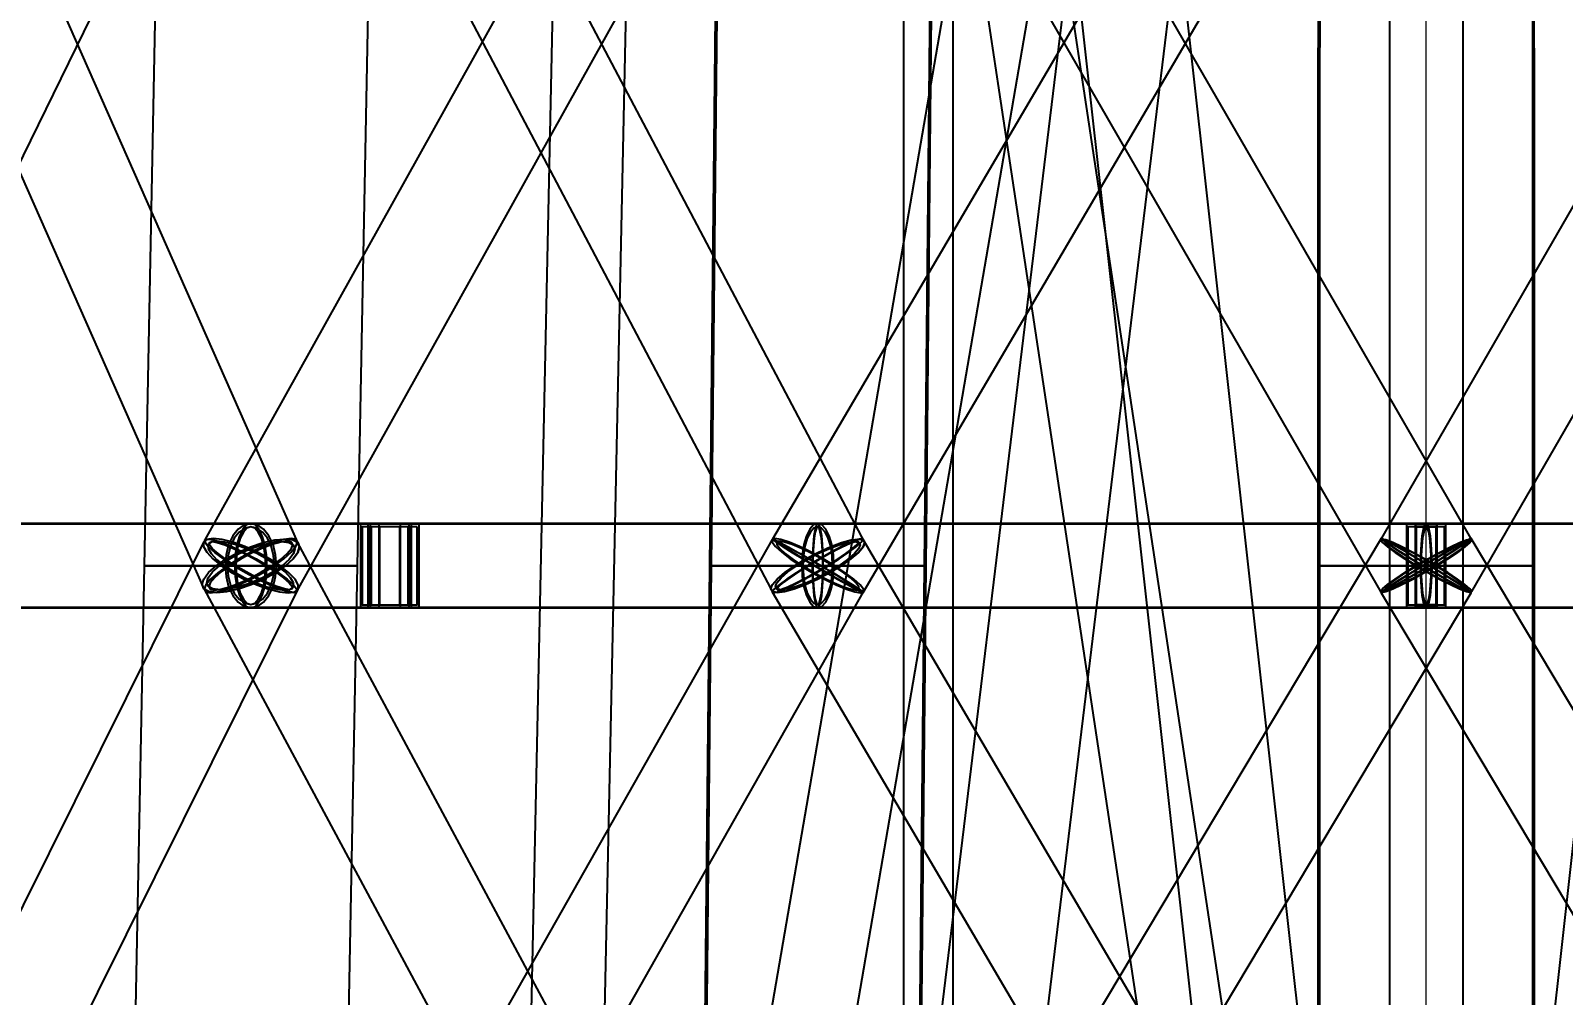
# Model space of a CAD drawing. Header units: millimetres. Extents: x -123812 to 252100, y -3000 to 639000.
# Drawn here: x -6728 to 661, y 432928 to 437581 of the extents above; entities that cross this region are included whole.
import ezdxf

# ---------------------------------------------------------------- set-up
doc = ezdxf.new("R2010")
doc.units = ezdxf.units.MM
for name, color, linetype, lineweight in [('D-BMK-AXIS', 7, 'Continuous', 13), ('D-STR-CORE', 7, 'Continuous', 25), ('D-STR-DIM', 7, 'Continuous', 13), ('D-STR-STRC', 7, 'Continuous', 25)]:
    doc.layers.add(name, color=color, linetype=linetype, lineweight=lineweight)
doc.styles.add('OpenSansCondensed-Light', font='OpenSansCondensed-Light.ttf')
doc.styles.add('TOWER_UNICODE', font='Arial Unicode.ttf')
doc.dimstyles.new('EZDXF', dxfattribs={"dimtxt": 0.25, "dimasz": 0.175, "dimexe": 0.375, "dimexo": 0.125, "dimgap": 0.1, "dimtad": 1, "dimlfac": 100, "dimzin": 12, "dimdsep": 46, "dimtxsty": 'OpenSansCondensed-Light', "dimblk": 'ARCHTICK', "dimcen": 2.5, "dimazin": 3, "dimtfac": 0.5, "dimtmove": 2, "dimatfit": 3})

# ---------------------------------------------------------------- blocks, each defined once
blk = doc.blocks.new('_ARCHTICK')
at = {"color": 0, "linetype": 'BYBLOCK', "const_width": 0.15}
blk.add_lwpolyline([(-0.5, -0.5), (0.5, 0.5)], dxfattribs=at)

msp = doc.modelspace()

# ---------------------------------------------------------------- linework, layer by layer
at = {"layer": 'D-BMK-AXIS'}
msp.add_line((0, -3000), (0, 639000), dxfattribs=at)
at = {"layer": 'D-STR-CORE'}
msp.add_lwpolyline([(-2520, 375000), (-2280, 375000), (-2280, 452500), (-2520, 452500)], close=True, dxfattribs=at)
msp.add_lwpolyline([(-2520, 375000), (-2280, 375000), (-2280, 452500), (-2520, 452500)], close=True, dxfattribs=at)
at = {"layer": 'D-STR-STRC'}
for points in [[(-200.3, 450034.3), (-4504.8, 425034.3), (-4498, 425029.2), (-4478, 425022.1), (-4446.2, 425013.5), (-4404.7, 425004), (-4356.4, 424994.2), (-4304.6, 424984.8), (-4252.7, 424976.5), (-4204.4, 424969.7), (-4163, 424965), (-4131.1, 424962.7), (-4111.1, 424963), (-4104.3, 424965.7), (200.3, 449965.7)], [(-3973.1, 449970.1), (-201, 424970.1), (-194.1, 424965.2), (-174, 424962.8), (-142.1, 424962.9), (-100.5, 424965.5), (-52, 424970.5), (0, 424977.4), (52, 424986), (100.5, 424995.4), (142.1, 425005.2), (174, 425014.7), (194.1, 425023.1), (201, 425029.9), (-3571.2, 450029.9)], [(-252.2, 450030.4), (-3286.1, 425030.4), (-3277.5, 425024.5), (-3252.3, 425016.8), (-3212.2, 425008.1), (-3160, 424998.7), (-3099.2, 424989.5), (-3033.9, 424981), (-2968.7, 424973.7), (-2907.9, 424968.3), (-2855.6, 424965), (-2815.6, 424964.1), (-2790.4, 424965.7), (-2781.8, 424969.6), (252.2, 449969.6)], [(-3034.8, 449972), (-252.4, 424972), (-243.8, 424969.4), (-218.6, 424968.9), (-178.5, 424970.6), (-126.2, 424974.2), (-65.3, 424979.6), (0, 424986.4), (65.3, 424994.1), (126.2, 425002.2), (178.5, 425010.2), (218.6, 425017.5), (243.8, 425023.5), (252.4, 425028), (-2529.9, 450028)], [(2529.9, 450028.1), (-252.4, 425028.1), (-243.8, 425027.1), (-218.6, 425024.2), (-178.5, 425019.7), (-126.2, 425013.8), (-65.3, 425007.1), (0, 424999.8), (65.3, 424992.5), (126.2, 424985.8), (178.5, 424980), (218.6, 424975.6), (243.8, 424972.8), (252.4, 424971.9), (3034.7, 449971.9)], [(-5797.7, 440111.5), (-8242.1, 435111.5), (-8242.4, 435091), (-8227.1, 435064.4), (-8197.3, 435033.3), (-8155, 435000), (-8103, 434966.7), (-8045, 434935.6), (-7984.9, 434909), (-7926.7, 434888.5), (-7874.5, 434875.7), (-7831.8, 434871.3), (-7801.5, 434875.7), (-7785.7, 434888.5), (-5341.2, 439888.5)], [(-8102.7, 439888.5), (-5893, 434888.5), (-5869, 434875.7), (-5831.3, 434871.3), (-5782.3, 434875.7), (-5725.5, 434888.5), (-5664.6, 434909), (-5603.9, 434935.6), (-5547.5, 434966.7), (-5499.2, 435000), (-5462.3, 435033.3), (-5439.3, 435064.4), (-5431.8, 435091), (-5440.4, 435111.5), (-7650.1, 440111.5)], [(-3104.4, 440124.3), (-5888.1, 435124.3), (-5887, 435111.5), (-5871, 435091), (-5841, 435064.4), (-5799.2, 435033.3), (-5748.3, 435000), (-5691.8, 434966.7), (-5633.7, 434935.6), (-5577.7, 434909), (-5527.9, 434888.5), (-5487.5, 434875.7), (-5459.3, 434871.3), (-5445.3, 434875.7), (-2661.5, 439875.7)], [(-5795.7, 439888.5), (-3159.5, 434888.5), (-3152, 434875.7), (-3129.6, 434871.3), (-3093.9, 434875.7), (-3047.1, 434888.5), (-2992.7, 434909), (-2934.1, 434935.6), (-2875.6, 434966.7), (-2820.9, 435000), (-2773.9, 435033.3), (-2737.8, 435064.4), (-2715, 435091), (-2707, 435111.5), (-5343.2, 440111.5)], [(-218.5, 440128.7), (-3151.8, 435128.7), (-3148.6, 435124.3), (-3130.8, 435111.5), (-3099.5, 435091), (-3056.9, 435064.4), (-3005.8, 435033.3), (-2949.8, 435000), (-2892.7, 434966.7), (-2838.4, 434935.6), (-2790.5, 434909), (-2752.3, 434888.5), (-2726.5, 434875.7), (-2714.8, 434871.3), (218.5, 439871.3)], [(-3103.2, 439875.7), (-220.3, 434875.7), (-214.7, 434871.3), (-194.6, 434875.7), (-161.2, 434888.5), (-116.8, 434909), (-64.4, 434935.6), (-7.7, 434966.7), (49.6, 435000), (103.5, 435033.3), (150.3, 435064.4), (186.9, 435091), (210.8, 435111.5), (220.3, 435124.3), (-2662.7, 440124.3)], [(2662.7, 440124.3), (-220.3, 435124.3), (-210.8, 435111.5), (-186.9, 435091), (-150.3, 435064.4), (-103.5, 435033.3), (-49.6, 435000), (7.7, 434966.7), (64.4, 434935.6), (116.8, 434909), (161.2, 434888.5), (194.6, 434875.7), (214.7, 434871.3), (220.3, 434875.7), (3103.2, 439875.7)], [(-8013.9, 434796.8), (-5666.7, 434796.8), (-5634.7, 434803.7), (-5604.8, 434824), (-5579.2, 434856.3), (-5559.5, 434898.4), (-5547.2, 434947.4), (-5543, 435000), (-5547.2, 435052.6), (-5559.5, 435101.6), (-5579.2, 435143.7), (-5604.8, 435176), (-5634.7, 435196.3), (-5666.7, 435203.2), (-8013.9, 435203.2)], [(-8013.9, 434796.8), (-5666.7, 434796.8), (-5634.7, 434803.7), (-5604.8, 434824), (-5579.2, 434856.3), (-5559.5, 434898.4), (-5547.2, 434947.4), (-5543, 435000), (-5547.2, 435052.6), (-5559.5, 435101.6), (-5579.2, 435143.7), (-5604.8, 435176), (-5634.7, 435196.3), (-5666.7, 435203.2), (-8013.9, 435203.2)], [(2933.3, 435203.2), (0, 435203.2), (-6.9, 435196.3), (-13.3, 435176), (-18.8, 435143.7), (-23, 435101.6), (-25.6, 435052.6), (-26.5, 435000), (-25.6, 434947.4), (-23, 434898.4), (-18.8, 434856.3), (-13.3, 434824), (-6.9, 434803.7), (0, 434796.8), (2933.3, 434796.8)], [(2933.3, 435203.2), (0, 435203.2), (-6.9, 435196.3), (-13.3, 435176), (-18.8, 435143.7), (-23, 435101.6), (-25.6, 435052.6), (-26.5, 435000), (-25.6, 434947.4), (-23, 434898.4), (-18.8, 434856.3), (-13.3, 434824), (-6.9, 434803.7), (0, 434796.8), (2933.3, 434796.8)], [(-7923.8, 429887.1), (-5439.1, 434887.1), (-5438.7, 434907.8), (-5453.7, 434934.8), (-5483.3, 434966.3), (-5525.4, 435000), (-5577.1, 435033.7), (-5634.9, 435065.2), (-5694.8, 435092.2), (-5752.9, 435112.9), (-5805.1, 435125.9), (-5847.8, 435130.4), (-5878.2, 435125.9), (-5894.2, 435112.9), (-8378.9, 430112.9)], [(-5543.4, 429874.1), (-2712.8, 434874.1), (-2713.6, 434887.1), (-2729.5, 434907.8), (-2759.2, 434934.8), (-2800.8, 434966.3), (-2851.4, 435000), (-2907.6, 435033.7), (-2965.6, 435065.2), (-3021.3, 435092.2), (-3071.1, 435112.9), (-3111.4, 435125.9), (-3139.6, 435130.4), (-3153.8, 435125.9), (-5984.4, 430125.9)], [(-2758.1, 430112.9), (-5441.2, 435112.9), (-5448.7, 435125.9), (-5471.1, 435130.4), (-5506.8, 435125.9), (-5553.3, 435112.9), (-5607.6, 435092.2), (-5666, 435065.2), (-5724.3, 435033.7), (-5778.8, 435000), (-5825.6, 434966.3), (-5861.6, 434934.8), (-5884.3, 434907.8), (-5892.1, 434887.1), (-3209.1, 429887.1)], [(-2766.1, 429869.6), (217.5, 434869.6), (214.5, 434874.1), (196.8, 434887.1), (165.7, 434907.8), (123.3, 434934.8), (72.6, 434966.3), (16.8, 435000), (-40, 435033.7), (-94.2, 435065.2), (-141.9, 435092.2), (-179.9, 435112.9), (-205.7, 435125.9), (-217.5, 435130.4), (-3201.1, 430130.4)], [(219.3, 430125.9), (-2714, 435125.9), (-2719.4, 435130.4), (-2739.5, 435125.9), (-2772.7, 435112.9), (-2816.9, 435092.2), (-2869.1, 435065.2), (-2925.6, 435033.7), (-2982.6, 435000), (-3036.3, 434966.3), (-3082.9, 434934.8), (-3119.4, 434907.8), (-3143.1, 434887.1), (-3152.6, 434874.1), (-219.3, 429874.1)], [(3201.1, 430130.4), (217.5, 435130.4), (205.7, 435125.9), (179.9, 435112.9), (141.9, 435092.2), (94.2, 435065.2), (40, 435033.7), (-16.8, 435000), (-72.6, 434966.3), (-123.3, 434934.8), (-165.7, 434907.8), (-196.8, 434887.1), (-214.5, 434874.1), (-217.5, 434869.6), (2766.1, 429869.6)]]:
    msp.add_lwpolyline(points, dxfattribs=at)
for points in [[(-4482.4, 425000), (-4126.8, 425000), (-3594.4, 450000), (-3950, 450000)], [(-4482.4, 425000), (-4126.8, 425000), (-3594.4, 450000), (-3950, 450000)], [(-177.8, 450000), (-177.8, 425000), (177.8, 425000), (177.8, 450000)], [(-177.8, 425000), (177.8, 425000), (177.8, 450000), (-177.8, 450000)], [(-6180.5, 435000), (-5152.8, 435000), (-5056.1, 440000), (-6082.8, 440000)], [(-6180.5, 435000), (-5152.8, 435000), (-5056.1, 440000), (-6082.8, 440000)], [(-3455.6, 435000), (-2411, 435000), (-2361.8, 440000), (-3404.1, 440000)], [(-3447.1, 435000), (-2419.5, 435000), (-2369.6, 440000), (-3396.3, 440000)], [(-522.3, 435000), (522.3, 435000), (521.2, 440000), (-521.2, 440000)], [(-522.3, 435000), (522.3, 435000), (521.2, 440000), (-521.2, 440000)], [(-513.8, 435000), (513.8, 435000), (513.4, 440000), (-513.4, 440000)], [(-9920.4, 434800), (-4891.9, 434800), (-4891.9, 435200), (-9920.4, 435200)], [(-8797, 434800), (-4855.9, 434800), (-4855.9, 435200), (-8797, 435200)], [(-8797, 434800), (-4855.9, 434800), (-4855.9, 435200), (-8797, 435200)], [(-5790.4, 435000), (-5786.2, 434947.4), (-5773.8, 434898.4), (-5754.1, 434856.3), (-5728.5, 434824), (-5698.7, 434803.7), (-5666.7, 434796.8), (-5634.7, 434803.7), (-5604.8, 434824), (-5579.2, 434856.3), (-5559.5, 434898.4), (-5547.2, 434947.4), (-5543, 435000), (-5547.2, 435052.6), (-5559.5, 435101.6), (-5579.2, 435143.7), (-5604.8, 435176), (-5634.7, 435196.3), (-5666.7, 435203.2), (-5698.7, 435196.3), (-5728.5, 435176), (-5754.1, 435143.7), (-5773.8, 435101.6), (-5786.2, 435052.6)], [(-5790.4, 435000), (-5786.2, 434947.4), (-5773.8, 434898.4), (-5754.1, 434856.3), (-5728.5, 434824), (-5698.7, 434803.7), (-5666.7, 434796.8), (-5634.7, 434803.7), (-5604.8, 434824), (-5579.2, 434856.3), (-5559.5, 434898.4), (-5547.2, 434947.4), (-5543, 435000), (-5547.2, 435052.6), (-5559.5, 435101.6), (-5579.2, 435143.7), (-5604.8, 435176), (-5634.7, 435196.3), (-5666.7, 435203.2), (-5698.7, 435196.3), (-5728.5, 435176), (-5754.1, 435143.7), (-5773.8, 435101.6), (-5786.2, 435052.6)], [(-5780.6, 435000), (-5776.7, 434951.5), (-5765.4, 434906.4), (-5747.2, 434867.6), (-5723.6, 434837.9), (-5696.2, 434819.2), (-5666.7, 434812.8), (-5637.2, 434819.2), (-5609.7, 434837.9), (-5586.1, 434867.6), (-5568, 434906.4), (-5556.6, 434951.5), (-5552.7, 435000), (-5556.6, 435048.5), (-5568, 435093.6), (-5586.1, 435132.4), (-5609.7, 435162.1), (-5637.2, 435180.8), (-5666.7, 435187.2), (-5696.2, 435180.8), (-5723.6, 435162.1), (-5747.2, 435132.4), (-5765.4, 435093.6), (-5776.7, 435048.5)], [(-5780.6, 435000), (-5776.7, 434951.5), (-5765.4, 434906.4), (-5747.2, 434867.6), (-5723.6, 434837.9), (-5696.2, 434819.2), (-5666.7, 434812.8), (-5637.2, 434819.2), (-5609.7, 434837.9), (-5586.1, 434867.6), (-5568, 434906.4), (-5556.6, 434951.5), (-5552.7, 435000), (-5556.6, 435048.5), (-5568, 435093.6), (-5586.1, 435132.4), (-5609.7, 435162.1), (-5637.2, 435180.8), (-5666.7, 435187.2), (-5696.2, 435180.8), (-5723.6, 435162.1), (-5747.2, 435132.4), (-5765.4, 435093.6), (-5776.7, 435048.5)], [(-5744.4, 435000), (-5741.8, 434947.4), (-5734, 434898.4), (-5721.7, 434856.3), (-5705.5, 434824), (-5686.8, 434803.7), (-5666.7, 434796.8), (-2933.3, 434796.8), (-2913.2, 434803.7), (-2894.4, 434824), (-2878.3, 434856.3), (-2865.9, 434898.4), (-2858.2, 434947.4), (-2855.5, 435000), (-2858.2, 435052.6), (-2865.9, 435101.6), (-2878.3, 435143.7), (-2894.4, 435176), (-2913.2, 435196.3), (-2933.3, 435203.2), (-5666.7, 435203.2), (-5686.8, 435196.3), (-5705.5, 435176), (-5721.7, 435143.7), (-5734, 435101.6), (-5741.8, 435052.6)], [(-5744.4, 435000), (-5741.8, 434947.4), (-5734, 434898.4), (-5721.7, 434856.3), (-5705.5, 434824), (-5686.8, 434803.7), (-5666.7, 434796.8), (-5646.5, 434803.7), (-5627.8, 434824), (-5611.7, 434856.3), (-5599.3, 434898.4), (-5591.6, 434947.4), (-5588.9, 435000), (-5591.6, 435052.6), (-5599.3, 435101.6), (-5611.7, 435143.7), (-5627.8, 435176), (-5646.5, 435196.3), (-5666.7, 435203.2), (-5686.8, 435196.3), (-5705.5, 435176), (-5721.7, 435143.7), (-5734, 435101.6), (-5741.8, 435052.6)], [(-5744.4, 435000), (-5741.8, 434947.4), (-5734, 434898.4), (-5721.7, 434856.3), (-5705.5, 434824), (-5686.8, 434803.7), (-5666.7, 434796.8), (-2933.3, 434796.8), (-2913.2, 434803.7), (-2894.4, 434824), (-2878.3, 434856.3), (-2865.9, 434898.4), (-2858.2, 434947.4), (-2855.5, 435000), (-2858.2, 435052.6), (-2865.9, 435101.6), (-2878.3, 435143.7), (-2894.4, 435176), (-2913.2, 435196.3), (-2933.3, 435203.2), (-5666.7, 435203.2), (-5686.8, 435196.3), (-5705.5, 435176), (-5721.7, 435143.7), (-5734, 435101.6), (-5741.8, 435052.6)], [(-5744.4, 435000), (-5741.8, 434947.4), (-5734, 434898.4), (-5721.7, 434856.3), (-5705.5, 434824), (-5686.8, 434803.7), (-5666.7, 434796.8), (-5646.5, 434803.7), (-5627.8, 434824), (-5611.7, 434856.3), (-5599.3, 434898.4), (-5591.6, 434947.4), (-5588.9, 435000), (-5591.6, 435052.6), (-5599.3, 435101.6), (-5611.7, 435143.7), (-5627.8, 435176), (-5646.5, 435196.3), (-5666.7, 435203.2), (-5686.8, 435196.3), (-5705.5, 435176), (-5721.7, 435143.7), (-5734, 435101.6), (-5741.8, 435052.6)], [(-5738.3, 435000), (-5735.9, 434951.5), (-5728.7, 434906.4), (-5717.3, 434867.6), (-5702.5, 434837.9), (-5685.2, 434819.2), (-5666.7, 434812.8), (-5648.1, 434819.2), (-5630.8, 434837.9), (-5616, 434867.6), (-5604.6, 434906.4), (-5597.5, 434951.5), (-5595, 435000), (-5597.5, 435048.5), (-5604.6, 435093.6), (-5616, 435132.4), (-5630.8, 435162.1), (-5648.1, 435180.8), (-5666.7, 435187.2), (-5685.2, 435180.8), (-5702.5, 435162.1), (-5717.3, 435132.4), (-5728.7, 435093.6), (-5735.9, 435048.5)], [(-5738.3, 435000), (-5735.9, 434951.5), (-5728.7, 434906.4), (-5717.3, 434867.6), (-5702.5, 434837.9), (-5685.2, 434819.2), (-5666.7, 434812.8), (-5648.1, 434819.2), (-5630.8, 434837.9), (-5616, 434867.6), (-5604.6, 434906.4), (-5597.5, 434951.5), (-5595, 435000), (-5597.5, 435048.5), (-5604.6, 435093.6), (-5616, 435132.4), (-5630.8, 435162.1), (-5648.1, 435180.8), (-5666.7, 435187.2), (-5685.2, 435180.8), (-5702.5, 435162.1), (-5717.3, 435132.4), (-5728.7, 435093.6), (-5735.9, 435048.5)], [(-4855.9, 435200), (-5138.7, 435200), (-5138.7, 434800), (-4855.9, 434800)], [(-4855.9, 435200), (-5138.7, 435200), (-5138.7, 434800), (-4855.9, 434800)], [(-4864.4, 435188), (-5130.3, 435188), (-5130.3, 434812), (-4864.4, 434812)], [(-4864.4, 435188), (-5130.3, 435188), (-5130.3, 434812), (-4864.4, 434812)], [(-4891.9, 435200), (-5102.8, 435200), (-5102.8, 434800), (-4891.9, 434800)], [(-4898.2, 435188), (-5096.4, 435188), (-5096.4, 434812), (-4898.2, 434812)], [(-5091.8, 434800), (94.5, 434800), (94.5, 435200), (-5091.8, 435200)], [(-4902.9, 435200), (-5091.8, 435200), (-5091.8, 434800), (-4902.9, 434800)], [(-4908.5, 435188), (-5086.1, 435188), (-5086.1, 434812), (-4908.5, 434812)], [(-5049.1, 434800), (51.8, 434800), (51.8, 435200), (-5049.1, 435200)], [(-4945.6, 435200), (-5049.1, 435200), (-5049.1, 434800), (-4945.6, 434800)], [(-5049.1, 434800), (51.8, 434800), (51.8, 435200), (-5049.1, 435200)], [(-4945.6, 435200), (-5049.1, 435200), (-5049.1, 434800), (-4945.6, 434800)], [(-4948.7, 435188), (-5046, 435188), (-5046, 434812), (-4948.7, 434812)], [(-4948.7, 435188), (-5046, 435188), (-5046, 434812), (-4948.7, 434812)], [(-3011, 435000), (-3008.4, 434947.4), (-3000.6, 434898.4), (-2988.3, 434856.3), (-2972.2, 434824), (-2953.4, 434803.7), (-2933.3, 434796.8), (-2913.2, 434803.7), (-2894.4, 434824), (-2878.3, 434856.3), (-2865.9, 434898.4), (-2858.2, 434947.4), (-2855.5, 435000), (-2858.2, 435052.6), (-2865.9, 435101.6), (-2878.3, 435143.7), (-2894.4, 435176), (-2913.2, 435196.3), (-2933.3, 435203.2), (-2953.4, 435196.3), (-2972.2, 435176), (-2988.3, 435143.7), (-3000.6, 435101.6), (-3008.4, 435052.6)], [(-3011, 435000), (-3008.4, 434947.4), (-3000.6, 434898.4), (-2988.3, 434856.3), (-2972.2, 434824), (-2953.4, 434803.7), (-2933.3, 434796.8), (-2913.2, 434803.7), (-2894.4, 434824), (-2878.3, 434856.3), (-2865.9, 434898.4), (-2858.2, 434947.4), (-2855.5, 435000), (-2858.2, 435052.6), (-2865.9, 435101.6), (-2878.3, 435143.7), (-2894.4, 435176), (-2913.2, 435196.3), (-2933.3, 435203.2), (-2953.4, 435196.3), (-2972.2, 435176), (-2988.3, 435143.7), (-3000.6, 435101.6), (-3008.4, 435052.6)], [(-3004.9, 435000), (-3002.5, 434951.5), (-2995.3, 434906.4), (-2983.9, 434867.6), (-2969.1, 434837.9), (-2951.8, 434819.2), (-2933.3, 434812.8), (-2914.7, 434819.2), (-2897.5, 434837.9), (-2882.6, 434867.6), (-2871.2, 434906.4), (-2864.1, 434951.5), (-2861.6, 435000), (-2864.1, 435048.5), (-2871.2, 435093.6), (-2882.6, 435132.4), (-2897.5, 435162.1), (-2914.7, 435180.8), (-2933.3, 435187.2), (-2951.8, 435180.8), (-2969.1, 435162.1), (-2983.9, 435132.4), (-2995.3, 435093.6), (-3002.5, 435048.5)], [(-3004.9, 435000), (-3002.5, 434951.5), (-2995.3, 434906.4), (-2983.9, 434867.6), (-2969.1, 434837.9), (-2951.8, 434819.2), (-2933.3, 434812.8), (-2914.7, 434819.2), (-2897.5, 434837.9), (-2882.6, 434867.6), (-2871.2, 434906.4), (-2864.1, 434951.5), (-2861.6, 435000), (-2864.1, 435048.5), (-2871.2, 435093.6), (-2882.6, 435132.4), (-2897.5, 435162.1), (-2914.7, 435180.8), (-2933.3, 435187.2), (-2951.8, 435180.8), (-2969.1, 435162.1), (-2983.9, 435132.4), (-2995.3, 435093.6), (-3002.5, 435048.5)], [(-2959.8, 435000), (-2958.9, 434947.4), (-2956.3, 434898.4), (-2952, 434856.3), (-2946.5, 434824), (-2940.1, 434803.7), (-2933.3, 434796.8), (0, 434796.8), (6.9, 434803.7), (13.3, 434824), (18.8, 434856.3), (23, 434898.4), (25.6, 434947.4), (26.5, 435000), (25.6, 435052.6), (23, 435101.6), (18.8, 435143.7), (13.3, 435176), (6.9, 435196.3), (0, 435203.2), (-2933.3, 435203.2), (-2940.1, 435196.3), (-2946.5, 435176), (-2952, 435143.7), (-2956.3, 435101.6), (-2958.9, 435052.6)], [(-2959.8, 435000), (-2958.9, 434947.4), (-2956.3, 434898.4), (-2952, 434856.3), (-2946.5, 434824), (-2940.1, 434803.7), (-2933.3, 434796.8), (-2926.4, 434803.7), (-2920, 434824), (-2914.5, 434856.3), (-2910.3, 434898.4), (-2907.7, 434947.4), (-2906.8, 435000), (-2907.7, 435052.6), (-2910.3, 435101.6), (-2914.5, 435143.7), (-2920, 435176), (-2926.4, 435196.3), (-2933.3, 435203.2), (-2940.1, 435196.3), (-2946.5, 435176), (-2952, 435143.7), (-2956.3, 435101.6), (-2958.9, 435052.6)], [(-2959.8, 435000), (-2958.9, 434947.4), (-2956.3, 434898.4), (-2952, 434856.3), (-2946.5, 434824), (-2940.1, 434803.7), (-2933.3, 434796.8), (0, 434796.8), (6.9, 434803.7), (13.3, 434824), (18.8, 434856.3), (23, 434898.4), (25.6, 434947.4), (26.5, 435000), (25.6, 435052.6), (23, 435101.6), (18.8, 435143.7), (13.3, 435176), (6.9, 435196.3), (0, 435203.2), (-2933.3, 435203.2), (-2940.1, 435196.3), (-2946.5, 435176), (-2952, 435143.7), (-2956.3, 435101.6), (-2958.9, 435052.6)], [(-2959.8, 435000), (-2958.9, 434947.4), (-2956.3, 434898.4), (-2952, 434856.3), (-2946.5, 434824), (-2940.1, 434803.7), (-2933.3, 434796.8), (-2926.4, 434803.7), (-2920, 434824), (-2914.5, 434856.3), (-2910.3, 434898.4), (-2907.7, 434947.4), (-2906.8, 435000), (-2907.7, 435052.6), (-2910.3, 435101.6), (-2914.5, 435143.7), (-2920, 435176), (-2926.4, 435196.3), (-2933.3, 435203.2), (-2940.1, 435196.3), (-2946.5, 435176), (-2952, 435143.7), (-2956.3, 435101.6), (-2958.9, 435052.6)], [(-2957.7, 435000), (-2956.9, 434951.5), (-2954.4, 434906.4), (-2950.6, 434867.6), (-2945.5, 434837.9), (-2939.6, 434819.2), (-2933.3, 434812.8), (-2927, 434819.2), (-2921.1, 434837.9), (-2916, 434867.6), (-2912.1, 434906.4), (-2909.7, 434951.5), (-2908.8, 435000), (-2909.7, 435048.5), (-2912.1, 435093.6), (-2916, 435132.4), (-2921.1, 435162.1), (-2927, 435180.8), (-2933.3, 435187.2), (-2939.6, 435180.8), (-2945.5, 435162.1), (-2950.6, 435132.4), (-2954.4, 435093.6), (-2956.9, 435048.5)], [(-2957.7, 435000), (-2956.9, 434951.5), (-2954.4, 434906.4), (-2950.6, 434867.6), (-2945.5, 434837.9), (-2939.6, 434819.2), (-2933.3, 434812.8), (-2927, 434819.2), (-2921.1, 434837.9), (-2916, 434867.6), (-2912.1, 434906.4), (-2909.7, 434951.5), (-2908.8, 435000), (-2909.7, 435048.5), (-2912.1, 435093.6), (-2916, 435132.4), (-2921.1, 435162.1), (-2927, 435180.8), (-2933.3, 435187.2), (-2939.6, 435180.8), (-2945.5, 435162.1), (-2950.6, 435132.4), (-2954.4, 435093.6), (-2956.9, 435048.5)], [(94.5, 435200), (-94.5, 435200), (-94.5, 434800), (94.5, 434800)], [(88.8, 435188), (-88.8, 435188), (-88.8, 434812), (88.8, 434812)], [(51.8, 435200), (-51.8, 435200), (-51.8, 434800), (51.8, 434800)], [(51.8, 435200), (-51.8, 435200), (-51.8, 434800), (51.8, 434800)], [(-51.8, 434800), (5049.1, 434800), (5049.1, 435200), (-51.8, 435200)], [(-51.8, 435200), (51.8, 435200), (51.8, 434800), (-51.8, 434800)], [(-51.8, 434800), (5049.1, 434800), (5049.1, 435200), (-51.8, 435200)], [(-51.8, 435200), (51.8, 435200), (51.8, 434800), (-51.8, 434800)], [(48.7, 435188), (-48.7, 435188), (-48.7, 434812), (48.7, 434812)], [(48.7, 435188), (-48.7, 435188), (-48.7, 434812), (48.7, 434812)], [(-48.7, 435188), (48.7, 435188), (48.7, 434812), (-48.7, 434812)], [(-48.7, 435188), (48.7, 435188), (48.7, 434812), (-48.7, 434812)], [(-26.5, 435000), (-25.6, 434947.4), (-23, 434898.4), (-18.8, 434856.3), (-13.3, 434824), (-6.9, 434803.7), (0, 434796.8), (6.9, 434803.7), (13.3, 434824), (18.8, 434856.3), (23, 434898.4), (25.6, 434947.4), (26.5, 435000), (25.6, 435052.6), (23, 435101.6), (18.8, 435143.7), (13.3, 435176), (6.9, 435196.3), (0, 435203.2), (-6.9, 435196.3), (-13.3, 435176), (-18.8, 435143.7), (-23, 435101.6), (-25.6, 435052.6)], [(-26.5, 435000), (-25.6, 434947.4), (-23, 434898.4), (-18.8, 434856.3), (-13.3, 434824), (-6.9, 434803.7), (0, 434796.8), (6.9, 434803.7), (13.3, 434824), (18.8, 434856.3), (23, 434898.4), (25.6, 434947.4), (26.5, 435000), (25.6, 435052.6), (23, 435101.6), (18.8, 435143.7), (13.3, 435176), (6.9, 435196.3), (0, 435203.2), (-6.9, 435196.3), (-13.3, 435176), (-18.8, 435143.7), (-23, 435101.6), (-25.6, 435052.6)], [(26.5, 435000), (25.6, 434947.4), (23, 434898.4), (18.8, 434856.3), (13.3, 434824), (6.9, 434803.7), (0, 434796.8), (-6.9, 434803.7), (-13.3, 434824), (-18.8, 434856.3), (-23, 434898.4), (-25.6, 434947.4), (-26.5, 435000), (-25.6, 435052.6), (-23, 435101.6), (-18.8, 435143.7), (-13.3, 435176), (-6.9, 435196.3), (0, 435203.2), (6.9, 435196.3), (13.3, 435176), (18.8, 435143.7), (23, 435101.6), (25.6, 435052.6)], [(26.5, 435000), (25.6, 434947.4), (23, 434898.4), (18.8, 434856.3), (13.3, 434824), (6.9, 434803.7), (0, 434796.8), (-6.9, 434803.7), (-13.3, 434824), (-18.8, 434856.3), (-23, 434898.4), (-25.6, 434947.4), (-26.5, 435000), (-25.6, 435052.6), (-23, 435101.6), (-18.8, 435143.7), (-13.3, 435176), (-6.9, 435196.3), (0, 435203.2), (6.9, 435196.3), (13.3, 435176), (18.8, 435143.7), (23, 435101.6), (25.6, 435052.6)], [(-24.4, 435000), (-23.6, 434951.5), (-21.2, 434906.4), (-17.3, 434867.6), (-12.2, 434837.9), (-6.3, 434819.2), (0, 434812.8), (6.3, 434819.2), (12.2, 434837.9), (17.3, 434867.6), (21.2, 434906.4), (23.6, 434951.5), (24.4, 435000), (23.6, 435048.5), (21.2, 435093.6), (17.3, 435132.4), (12.2, 435162.1), (6.3, 435180.8), (0, 435187.2), (-6.3, 435180.8), (-12.2, 435162.1), (-17.3, 435132.4), (-21.2, 435093.6), (-23.6, 435048.5)], [(-24.4, 435000), (-23.6, 434951.5), (-21.2, 434906.4), (-17.3, 434867.6), (-12.2, 434837.9), (-6.3, 434819.2), (0, 434812.8), (6.3, 434819.2), (12.2, 434837.9), (17.3, 434867.6), (21.2, 434906.4), (23.6, 434951.5), (24.4, 435000), (23.6, 435048.5), (21.2, 435093.6), (17.3, 435132.4), (12.2, 435162.1), (6.3, 435180.8), (0, 435187.2), (-6.3, 435180.8), (-12.2, 435162.1), (-17.3, 435132.4), (-21.2, 435093.6), (-23.6, 435048.5)], [(24.4, 435000), (23.6, 434951.5), (21.2, 434906.4), (17.3, 434867.6), (12.2, 434837.9), (6.3, 434819.2), (0, 434812.8), (-6.3, 434819.2), (-12.2, 434837.9), (-17.3, 434867.6), (-21.2, 434906.4), (-23.6, 434951.5), (-24.4, 435000), (-23.6, 435048.5), (-21.2, 435093.6), (-17.3, 435132.4), (-12.2, 435162.1), (-6.3, 435180.8), (0, 435187.2), (6.3, 435180.8), (12.2, 435162.1), (17.3, 435132.4), (21.2, 435093.6), (23.6, 435048.5)], [(24.4, 435000), (23.6, 434951.5), (21.2, 434906.4), (17.3, 434867.6), (12.2, 434837.9), (6.3, 434819.2), (0, 434812.8), (-6.3, 434819.2), (-12.2, 434837.9), (-17.3, 434867.6), (-21.2, 434906.4), (-23.6, 434951.5), (-24.4, 435000), (-23.6, 435048.5), (-21.2, 435093.6), (-17.3, 435132.4), (-12.2, 435162.1), (-6.3, 435180.8), (0, 435187.2), (6.3, 435180.8), (12.2, 435162.1), (17.3, 435132.4), (21.2, 435093.6), (23.6, 435048.5)], [(-5499.2, 435000), (-5547.5, 434966.7), (-5603.9, 434935.6), (-5664.6, 434909), (-5725.5, 434888.5), (-5782.3, 434875.7), (-5831.3, 434871.3), (-5869, 434875.7), (-5893, 434888.5), (-5901.5, 434909), (-5894, 434935.6), (-5871.1, 434966.7), (-5834.2, 435000), (-5785.9, 435033.3), (-5729.4, 435064.4), (-5668.7, 435091), (-5607.9, 435111.5), (-5551, 435124.3), (-5502.1, 435128.7), (-5464.3, 435124.3), (-5440.4, 435111.5), (-5431.8, 435091), (-5439.3, 435064.4), (-5462.3, 435033.3)], [(-5808, 435000), (-5756.3, 434966.3), (-5698.5, 434934.8), (-5638.5, 434907.8), (-5580.5, 434887.1), (-5528.3, 434874.1), (-5485.5, 434869.6), (-5455.1, 434874.1), (-5439.1, 434887.1), (-5438.7, 434907.8), (-5453.7, 434934.8), (-5483.3, 434966.3), (-5525.4, 435000), (-5577.1, 435033.7), (-5634.9, 435065.2), (-5694.8, 435092.2), (-5752.9, 435112.9), (-5805.1, 435125.9), (-5847.8, 435130.4), (-5878.2, 435125.9), (-5894.2, 435112.9), (-5894.7, 435092.2), (-5879.6, 435065.2), (-5850, 435033.7)], [(-5778.8, 435000), (-5825.6, 434966.3), (-5861.6, 434934.8), (-5884.3, 434907.8), (-5892.1, 434887.1), (-5884.6, 434874.1), (-5862.3, 434869.6), (-5826.6, 434874.1), (-5780, 434887.1), (-5725.7, 434907.8), (-5667.4, 434934.8), (-5609, 434966.3), (-5554.5, 435000), (-5507.7, 435033.7), (-5471.8, 435065.2), (-5449.1, 435092.2), (-5441.2, 435112.9), (-5448.7, 435125.9), (-5471.1, 435130.4), (-5506.8, 435125.9), (-5553.3, 435112.9), (-5607.6, 435092.2), (-5666, 435065.2), (-5724.3, 435033.7)], [(-5585.1, 435000), (-5534.2, 434966.7), (-5492.3, 434935.6), (-5462.3, 434909), (-5446.3, 434888.5), (-5445.3, 434875.7), (-5459.3, 434871.3), (-5487.5, 434875.7), (-5527.9, 434888.5), (-5577.7, 434909), (-5633.7, 434935.6), (-5691.8, 434966.7), (-5748.3, 435000), (-5799.2, 435033.3), (-5841, 435064.4), (-5871, 435091), (-5887, 435111.5), (-5888.1, 435124.3), (-5874, 435128.7), (-5845.8, 435124.3), (-5805.4, 435111.5), (-5755.6, 435091), (-5699.7, 435064.4), (-5641.5, 435033.3)], [(-5515.6, 435000), (-5559.2, 434970), (-5610.1, 434942), (-5664.8, 434917.9), (-5719.7, 434899.5), (-5770.9, 434887.9), (-5815.1, 434883.9), (-5849.1, 434887.9), (-5870.7, 434899.5), (-5878.4, 434917.9), (-5871.7, 434942), (-5851, 434970), (-5817.7, 435000), (-5774.1, 435030), (-5723.3, 435058), (-5668.5, 435082.1), (-5613.7, 435100.5), (-5562.4, 435112.1), (-5518.3, 435116.1), (-5484.2, 435112.1), (-5462.6, 435100.5), (-5454.9, 435082.1), (-5461.7, 435058), (-5482.4, 435030)], [(-5794.1, 435000), (-5747.5, 434969.6), (-5695.3, 434941.2), (-5641.3, 434916.9), (-5588.9, 434898.2), (-5541.9, 434886.5), (-5503.4, 434882.5), (-5475.9, 434886.5), (-5461.5, 434898.2), (-5461.1, 434916.9), (-5474.7, 434941.2), (-5501.3, 434969.6), (-5539.3, 435000), (-5585.9, 435030.4), (-5638, 435058.8), (-5692.1, 435083.1), (-5744.4, 435101.8), (-5791.4, 435113.5), (-5830, 435117.5), (-5857.4, 435113.5), (-5871.8, 435101.8), (-5872.2, 435083.1), (-5858.7, 435058.8), (-5832, 435030.4)], [(-5767.8, 435000), (-5810, 434969.6), (-5842.4, 434941.2), (-5862.8, 434916.9), (-5869.9, 434898.2), (-5863.2, 434886.5), (-5843, 434882.5), (-5810.8, 434886.5), (-5768.8, 434898.2), (-5719.9, 434916.9), (-5667.3, 434941.2), (-5614.7, 434969.6), (-5565.6, 435000), (-5523.4, 435030.4), (-5490.9, 435058.8), (-5470.5, 435083.1), (-5463.4, 435101.8), (-5470.2, 435113.5), (-5490.3, 435117.5), (-5522.5, 435113.5), (-5564.5, 435101.8), (-5613.5, 435083.1), (-5666, 435058.8), (-5718.7, 435030.4)], [(-5593.1, 435000), (-5547.2, 434970), (-5509.5, 434942), (-5482.5, 434917.9), (-5468, 434899.5), (-5467, 434887.9), (-5479.7, 434883.9), (-5505.1, 434887.9), (-5541.6, 434899.5), (-5586.5, 434917.9), (-5636.9, 434942), (-5689.3, 434970), (-5740.2, 435000), (-5786.1, 435030), (-5823.9, 435058), (-5850.9, 435082.1), (-5865.4, 435100.5), (-5866.3, 435112.1), (-5853.6, 435116.1), (-5828.2, 435112.1), (-5791.8, 435100.5), (-5746.8, 435082.1), (-5696.4, 435058), (-5644, 435030)], [(-2820.9, 435000), (-2875.6, 434966.7), (-2934.1, 434935.6), (-2992.7, 434909), (-3047.1, 434888.5), (-3093.9, 434875.7), (-3129.6, 434871.3), (-3152, 434875.7), (-3159.5, 434888.5), (-3151.6, 434909), (-3128.8, 434935.6), (-3092.7, 434966.7), (-3045.7, 435000), (-2991, 435033.3), (-2932.4, 435064.4), (-2873.9, 435091), (-2819.4, 435111.5), (-2772.7, 435124.3), (-2736.9, 435128.7), (-2714.5, 435124.3), (-2707, 435111.5), (-2715, 435091), (-2737.8, 435064.4), (-2773.9, 435033.3)], [(-3015.2, 435000), (-2959, 434966.3), (-2901, 434934.8), (-2845.3, 434907.8), (-2795.5, 434887.1), (-2755.1, 434874.1), (-2726.9, 434869.6), (-2712.8, 434874.1), (-2713.6, 434887.1), (-2729.5, 434907.8), (-2759.2, 434934.8), (-2800.8, 434966.3), (-2851.4, 435000), (-2907.6, 435033.7), (-2965.6, 435065.2), (-3021.3, 435092.2), (-3071.1, 435112.9), (-3111.4, 435125.9), (-3139.6, 435130.4), (-3153.8, 435125.9), (-3152.9, 435112.9), (-3137.1, 435092.2), (-3107.4, 435065.2), (-3065.8, 435033.7)], [(-2982.6, 435000), (-3036.3, 434966.3), (-3082.9, 434934.8), (-3119.4, 434907.8), (-3143.1, 434887.1), (-3152.6, 434874.1), (-3147.1, 434869.6), (-3127.1, 434874.1), (-3093.8, 434887.1), (-3049.6, 434907.8), (-2997.5, 434934.8), (-2941, 434966.3), (-2884, 435000), (-2830.3, 435033.7), (-2783.6, 435065.2), (-2747.2, 435092.2), (-2723.4, 435112.9), (-2714, 435125.9), (-2719.4, 435130.4), (-2739.5, 435125.9), (-2772.7, 435112.9), (-2816.9, 435092.2), (-2869.1, 435065.2), (-2925.6, 435033.7)], [(-2916.7, 435000), (-2860.7, 434966.7), (-2809.7, 434935.6), (-2767.1, 434909), (-2735.8, 434888.5), (-2717.9, 434875.7), (-2714.8, 434871.3), (-2726.5, 434875.7), (-2752.3, 434888.5), (-2790.5, 434909), (-2838.4, 434935.6), (-2892.7, 434966.7), (-2949.8, 435000), (-3005.8, 435033.3), (-3056.9, 435064.4), (-3099.5, 435091), (-3130.8, 435111.5), (-3148.6, 435124.3), (-3151.8, 435128.7), (-3140, 435124.3), (-3114.2, 435111.5), (-3076.1, 435091), (-3028.2, 435064.4), (-2973.8, 435033.3)], [(-2832, 435000), (-2881.2, 434970), (-2934.1, 434942), (-2986.8, 434917.9), (-3035.9, 434899.5), (-3078.1, 434887.9), (-3110.3, 434883.9), (-3130.5, 434887.9), (-3137.3, 434899.5), (-3130.1, 434917.9), (-3109.5, 434942), (-3077, 434970), (-3034.6, 435000), (-2985.3, 435030), (-2932.5, 435058), (-2879.7, 435082.1), (-2830.6, 435100.5), (-2788.5, 435112.1), (-2756.2, 435116.1), (-2736.1, 435112.1), (-2729.3, 435100.5), (-2736.5, 435082.1), (-2757, 435058), (-2789.6, 435030)], [(-3007.1, 435000), (-2956.4, 434969.6), (-2904.2, 434941.2), (-2853.9, 434916.9), (-2809.1, 434898.2), (-2772.7, 434886.5), (-2747.2, 434882.5), (-2734.5, 434886.5), (-2735.3, 434898.2), (-2749.5, 434916.9), (-2776.3, 434941.2), (-2813.8, 434969.6), (-2859.5, 435000), (-2910.1, 435030.4), (-2962.4, 435058.8), (-3012.6, 435083.1), (-3057.5, 435101.8), (-3093.9, 435113.5), (-3119.3, 435117.5), (-3132.1, 435113.5), (-3131.3, 435101.8), (-3117, 435083.1), (-3090.2, 435058.8), (-3052.7, 435030.4)], [(-2977.7, 435000), (-3026.1, 434969.6), (-3068.2, 434941.2), (-3101.1, 434916.9), (-3122.5, 434898.2), (-3131, 434886.5), (-3126.1, 434882.5), (-3108, 434886.5), (-3078, 434898.2), (-3038.2, 434916.9), (-2991.2, 434941.2), (-2940.2, 434969.6), (-2888.8, 435000), (-2840.4, 435030.4), (-2798.4, 435058.8), (-2765.5, 435083.1), (-2744.1, 435101.8), (-2735.5, 435113.5), (-2740.5, 435117.5), (-2758.6, 435113.5), (-2788.6, 435101.8), (-2828.4, 435083.1), (-2875.4, 435058.8), (-2926.3, 435030.4)], [(-2918.3, 435000), (-2867.9, 434970), (-2821.9, 434942), (-2783.4, 434917.9), (-2755.2, 434899.5), (-2739.1, 434887.9), (-2736.3, 434883.9), (-2746.9, 434887.9), (-2770.2, 434899.5), (-2804.6, 434917.9), (-2847.7, 434942), (-2896.7, 434970), (-2948.2, 435000), (-2998.7, 435030), (-3044.7, 435058), (-3083.1, 435082.1), (-3111.3, 435100.5), (-3127.4, 435112.1), (-3130.3, 435116.1), (-3119.7, 435112.1), (-3096.4, 435100.5), (-3062, 435082.1), (-3018.8, 435058), (-2969.8, 435030)], [(49.6, 435000), (-7.7, 434966.7), (-64.4, 434935.6), (-116.8, 434909), (-161.2, 434888.5), (-194.6, 434875.7), (-214.7, 434871.3), (-220.3, 434875.7), (-210.8, 434888.5), (-186.9, 434909), (-150.3, 434935.6), (-103.5, 434966.7), (-49.6, 435000), (7.7, 435033.3), (64.4, 435064.4), (116.8, 435091), (161.2, 435111.5), (194.6, 435124.3), (214.7, 435128.7), (220.3, 435124.3), (210.8, 435111.5), (186.9, 435091), (150.3, 435064.4), (103.5, 435033.3)], [(-49.6, 435000), (7.7, 434966.7), (64.4, 434935.6), (116.8, 434909), (161.2, 434888.5), (194.6, 434875.7), (214.7, 434871.3), (220.3, 434875.7), (210.8, 434888.5), (186.9, 434909), (150.3, 434935.6), (103.5, 434966.7), (49.6, 435000), (-7.7, 435033.3), (-64.4, 435064.4), (-116.8, 435091), (-161.2, 435111.5), (-194.6, 435124.3), (-214.7, 435128.7), (-220.3, 435124.3), (-210.8, 435111.5), (-186.9, 435091), (-150.3, 435064.4), (-103.5, 435033.3)], [(-16.8, 435000), (40, 434966.3), (94.2, 434934.8), (141.9, 434907.8), (179.9, 434887.1), (205.7, 434874.1), (217.5, 434869.6), (214.5, 434874.1), (196.8, 434887.1), (165.7, 434907.8), (123.3, 434934.8), (72.6, 434966.3), (16.8, 435000), (-40, 435033.7), (-94.2, 435065.2), (-141.9, 435092.2), (-179.9, 435112.9), (-205.7, 435125.9), (-217.5, 435130.4), (-214.5, 435125.9), (-196.8, 435112.9), (-165.7, 435092.2), (-123.3, 435065.2), (-72.6, 435033.7)], [(16.8, 435000), (-40, 434966.3), (-94.2, 434934.8), (-141.9, 434907.8), (-179.9, 434887.1), (-205.7, 434874.1), (-217.5, 434869.6), (-214.5, 434874.1), (-196.8, 434887.1), (-165.7, 434907.8), (-123.3, 434934.8), (-72.6, 434966.3), (-16.8, 435000), (40, 435033.7), (94.2, 435065.2), (141.9, 435092.2), (179.9, 435112.9), (205.7, 435125.9), (217.5, 435130.4), (214.5, 435125.9), (196.8, 435112.9), (165.7, 435092.2), (123.3, 435065.2), (72.6, 435033.7)], [(44.7, 435000), (-6.9, 434970), (-58.1, 434942), (-105.3, 434917.9), (-145.3, 434899.5), (-175.4, 434887.9), (-193.6, 434883.9), (-198.6, 434887.9), (-190, 434899.5), (-168.5, 434917.9), (-135.5, 434942), (-93.3, 434970), (-44.7, 435000), (6.9, 435030), (58.1, 435058), (105.3, 435082.1), (145.3, 435100.5), (175.4, 435112.1), (193.6, 435116.1), (198.6, 435112.1), (190, 435100.5), (168.5, 435082.1), (135.5, 435058), (93.3, 435030)], [(-44.7, 435000), (6.9, 434970), (58.1, 434942), (105.3, 434917.9), (145.3, 434899.5), (175.4, 434887.9), (193.6, 434883.9), (198.6, 434887.9), (190, 434899.5), (168.5, 434917.9), (135.5, 434942), (93.3, 434970), (44.7, 435000), (-6.9, 435030), (-58.1, 435058), (-105.3, 435082.1), (-145.3, 435100.5), (-175.4, 435112.1), (-193.6, 435116.1), (-198.6, 435112.1), (-190, 435100.5), (-168.5, 435082.1), (-135.5, 435058), (-93.3, 435030)], [(-15.2, 435000), (36.1, 434969.6), (84.9, 434941.2), (127.9, 434916.9), (162.2, 434898.2), (185.5, 434886.5), (196.1, 434882.5), (193.4, 434886.5), (177.4, 434898.2), (149.4, 434916.9), (111.2, 434941.2), (65.4, 434969.6), (15.2, 435000), (-36.1, 435030.4), (-84.9, 435058.8), (-127.9, 435083.1), (-162.2, 435101.8), (-185.5, 435113.5), (-196.1, 435117.5), (-193.4, 435113.5), (-177.4, 435101.8), (-149.4, 435083.1), (-111.2, 435058.8), (-65.4, 435030.4)], [(15.2, 435000), (-36.1, 434969.6), (-84.9, 434941.2), (-127.9, 434916.9), (-162.2, 434898.2), (-185.5, 434886.5), (-196.1, 434882.5), (-193.4, 434886.5), (-177.4, 434898.2), (-149.4, 434916.9), (-111.2, 434941.2), (-65.4, 434969.6), (-15.2, 435000), (36.1, 435030.4), (84.9, 435058.8), (127.9, 435083.1), (162.2, 435101.8), (185.5, 435113.5), (196.1, 435117.5), (193.4, 435113.5), (177.4, 435101.8), (149.4, 435083.1), (111.2, 435058.8), (65.4, 435030.4)], [(-6278.2, 430000), (-5249.6, 430000), (-5152.8, 435000), (-6180.5, 435000)], [(-6278.2, 430000), (-5249.6, 430000), (-5152.8, 435000), (-6180.5, 435000)], [(-5152.8, 435000), (-5170.3, 435000), (-5221.7, 435000), (-5303.3, 435000), (-5409.8, 435000), (-5533.7, 435000), (-5666.7, 435000), (-5799.7, 435000), (-5923.6, 435000), (-6030, 435000), (-6111.7, 435000), (-6163, 435000), (-6180.5, 435000), (-6163, 435000), (-6111.7, 435000), (-6030, 435000), (-5923.6, 435000), (-5799.7, 435000), (-5666.7, 435000), (-5533.7, 435000), (-5409.8, 435000), (-5303.3, 435000), (-5221.7, 435000), (-5170.3, 435000)], [(-5152.8, 435000), (-5170.3, 435000), (-5221.7, 435000), (-5303.3, 435000), (-5409.8, 435000), (-5533.7, 435000), (-5666.7, 435000), (-5799.7, 435000), (-5923.6, 435000), (-6030, 435000), (-6111.7, 435000), (-6163, 435000), (-6180.5, 435000), (-6163, 435000), (-6111.7, 435000), (-6030, 435000), (-5923.6, 435000), (-5799.7, 435000), (-5666.7, 435000), (-5533.7, 435000), (-5409.8, 435000), (-5303.3, 435000), (-5221.7, 435000), (-5170.3, 435000)], [(-3507.1, 430000), (-2460.1, 430000), (-2411, 435000), (-3455.6, 435000)], [(-3497.9, 430000), (-2469.3, 430000), (-2419.5, 435000), (-3447.1, 435000)], [(-2411, 435000), (-2428.8, 435000), (-2481, 435000), (-2564, 435000), (-2672.1, 435000), (-2798.1, 435000), (-2933.3, 435000), (-3068.5, 435000), (-3194.4, 435000), (-3302.6, 435000), (-3385.6, 435000), (-3437.8, 435000), (-3455.6, 435000), (-3437.8, 435000), (-3385.6, 435000), (-3302.6, 435000), (-3194.4, 435000), (-3068.5, 435000), (-2933.3, 435000), (-2798.1, 435000), (-2672.1, 435000), (-2564, 435000), (-2481, 435000), (-2428.8, 435000)], [(-2419.5, 435000), (-2437, 435000), (-2488.3, 435000), (-2570, 435000), (-2676.4, 435000), (-2800.3, 435000), (-2933.3, 435000), (-3066.3, 435000), (-3190.2, 435000), (-3296.6, 435000), (-3378.3, 435000), (-3429.6, 435000), (-3447.1, 435000), (-3429.6, 435000), (-3378.3, 435000), (-3296.6, 435000), (-3190.2, 435000), (-3066.3, 435000), (-2933.3, 435000), (-2800.3, 435000), (-2676.4, 435000), (-2570, 435000), (-2488.3, 435000), (-2437, 435000)], [(-523.5, 430000), (523.5, 430000), (522.3, 435000), (-522.3, 435000)], [(-523.5, 430000), (523.5, 430000), (522.3, 435000), (-522.3, 435000)], [(522.3, 435000), (504.5, 435000), (452.3, 435000), (369.3, 435000), (261.2, 435000), (135.2, 435000), (0, 435000), (-135.2, 435000), (-261.2, 435000), (-369.3, 435000), (-452.3, 435000), (-504.5, 435000), (-522.3, 435000), (-504.5, 435000), (-452.3, 435000), (-369.3, 435000), (-261.2, 435000), (-135.2, 435000), (0, 435000), (135.2, 435000), (261.2, 435000), (369.3, 435000), (452.3, 435000), (504.5, 435000)], [(522.3, 435000), (504.5, 435000), (452.3, 435000), (369.3, 435000), (261.2, 435000), (135.2, 435000), (0, 435000), (-135.2, 435000), (-261.2, 435000), (-369.3, 435000), (-452.3, 435000), (-504.5, 435000), (-522.3, 435000), (-504.5, 435000), (-452.3, 435000), (-369.3, 435000), (-261.2, 435000), (-135.2, 435000), (0, 435000), (135.2, 435000), (261.2, 435000), (369.3, 435000), (452.3, 435000), (504.5, 435000)], [(-514.3, 430000), (514.3, 430000), (513.8, 435000), (-513.8, 435000)], [(513.8, 435000), (496.3, 435000), (445, 435000), (363.3, 435000), (256.9, 435000), (133, 435000), (0, 435000), (-133, 435000), (-256.9, 435000), (-363.3, 435000), (-445, 435000), (-496.3, 435000), (-513.8, 435000), (-496.3, 435000), (-445, 435000), (-363.3, 435000), (-256.9, 435000), (-133, 435000), (0, 435000), (133, 435000), (256.9, 435000), (363.3, 435000), (445, 435000), (496.3, 435000)]]:
    msp.add_lwpolyline(points, close=True, dxfattribs=at)

# ---------------------------------------------------------------- dimensions: what is measured, and where the dimension line sits
at = {"layer": 'D-STR-DIM'}
for base, p2 in [((-112000, 0), (0, 634000)), ((187000, 0), (0, 450000))]:
    msp.add_linear_dim(base=base, p1=(0, 0), p2=p2, angle=90, dimstyle='EZDXF', override={"dimtxt": 8400, "dimasz": 3750, "dimexe": 2100, "dimexo": 1800, "dimgap": 2100, "dimtad": 1, "dimdec": 0, "dimlfac": 1, "dimlunit": 2, "dimtxsty": 'TOWER_UNICODE', "dimclrd": 7, "dimclre": 7, "dimclrt": 7}, dxfattribs=at).render()

doc.saveas('drawing.dxf')
